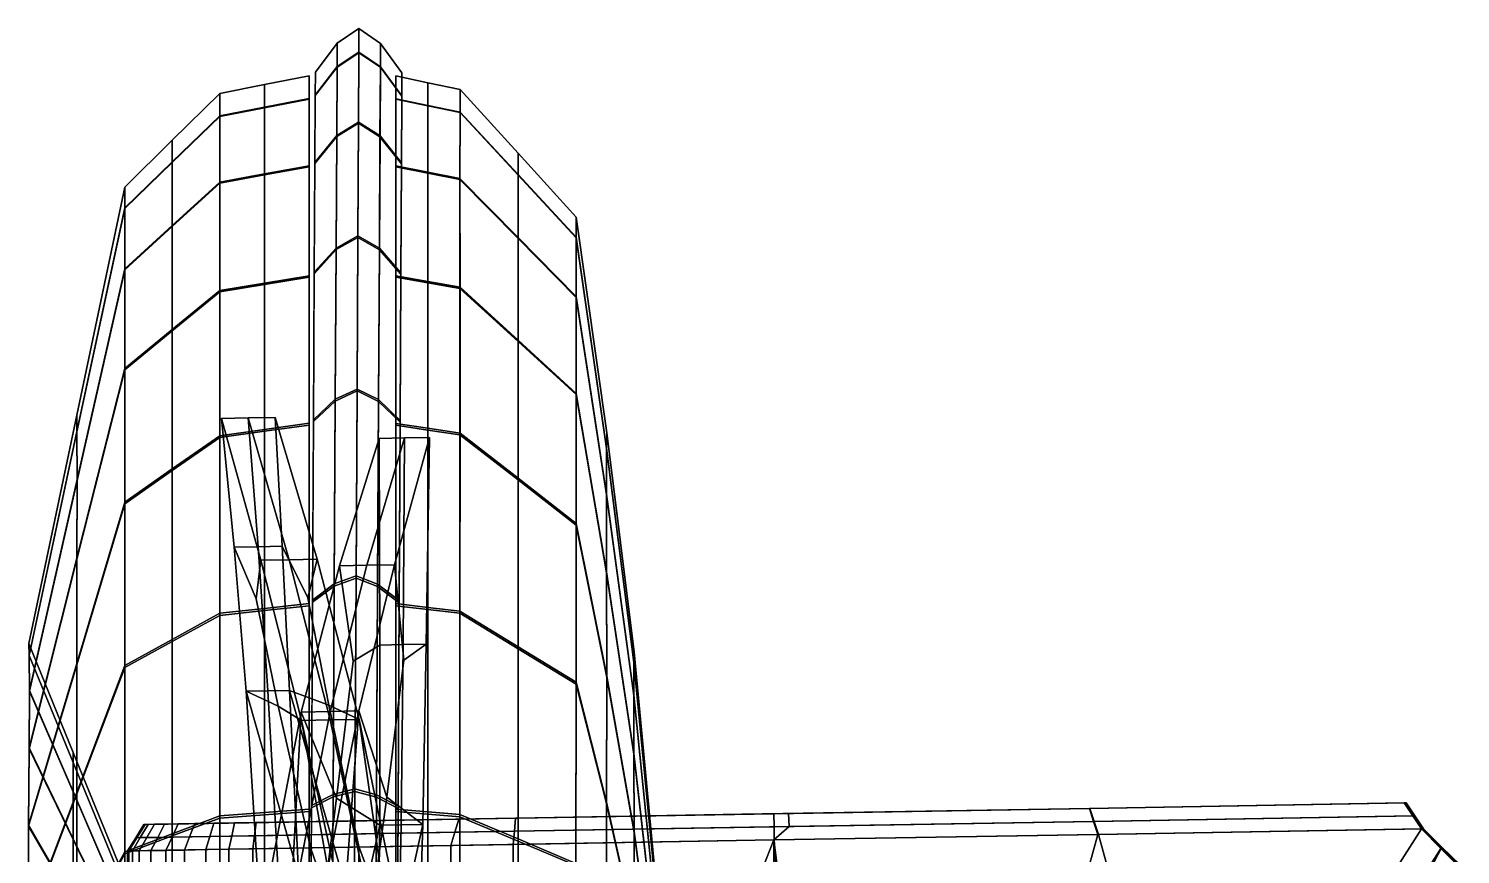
# Model space of a CAD drawing. Extents: x -0.302 to 0.255, y -0.468 to 0.472.
# Drawn here: x -0.29 to 0.255, y 0.157 to 0.472 of the extents above; entities that cross this region are included whole.
import ezdxf

# ---------------------------------------------------------------- set-up
doc = ezdxf.new("R2010")
doc.units = 0

msp = doc.modelspace()

# ---------------------------------------------------------------- linework, layer by layer
for points in [[(-0.173, 0.4577, 0.7939), (-0.16473, 0.46313, 0.79499), (-0.16468, 0.47215, 0.70328), (-0.17296, 0.46662, 0.70328)], [(-0.173, 0.45751, 0.61268), (-0.17296, 0.46662, 0.70328), (-0.16468, 0.47215, 0.70328), (-0.16473, 0.46293, 0.61159)], [(-0.15651, 0.45741, 0.61268), (-0.16473, 0.46293, 0.61159), (-0.16468, 0.47215, 0.70328), (-0.15646, 0.46652, 0.70328)], [(-0.15651, 0.4576, 0.7939), (-0.15646, 0.46652, 0.70328), (-0.16468, 0.47215, 0.70328), (-0.16473, 0.46313, 0.79499)], [(-0.173, 0.4577, 0.7939), (-0.17296, 0.46662, 0.70328), (-0.18126, 0.4555, 0.70329), (-0.18131, 0.4468, 0.79174)], [(-0.173, 0.45751, 0.61268), (-0.18131, 0.44661, 0.61487), (-0.18126, 0.4555, 0.70329), (-0.17296, 0.46662, 0.70328)], [(-0.15651, 0.45741, 0.61268), (-0.15646, 0.46652, 0.70328), (-0.14827, 0.45529, 0.70329), (-0.14832, 0.4464, 0.61487)], [(-0.15651, 0.4576, 0.7939), (-0.14831, 0.44659, 0.79173), (-0.14827, 0.45529, 0.70329), (-0.15646, 0.46652, 0.70328)], [(-0.173, 0.4577, 0.7939), (-0.17314, 0.43145, 0.88109), (-0.16487, 0.43656, 0.88323), (-0.16473, 0.46313, 0.79499)], [(-0.173, 0.45751, 0.61268), (-0.16473, 0.46293, 0.61159), (-0.16487, 0.43618, 0.5234), (-0.17314, 0.43107, 0.52555)], [(-0.15651, 0.4576, 0.7939), (-0.16473, 0.46313, 0.79499), (-0.16487, 0.43656, 0.88323), (-0.15664, 0.43135, 0.88109)], [(-0.15651, 0.45741, 0.61268), (-0.15665, 0.43097, 0.52555), (-0.16487, 0.43618, 0.5234), (-0.16473, 0.46293, 0.61159)], [(-0.20065, 0.44218, 0.79108), (-0.18365, 0.44547, 0.79174), (-0.18365, 0.45417, 0.70329), (-0.20065, 0.45082, 0.7033)], [(-0.20065, 0.44199, 0.61553), (-0.20065, 0.45082, 0.7033), (-0.18365, 0.45417, 0.70329), (-0.18365, 0.44528, 0.61487)], [(-0.173, 0.45751, 0.61268), (-0.17314, 0.43107, 0.52555), (-0.18145, 0.4208, 0.52983), (-0.18131, 0.44661, 0.61487)], [(-0.173, 0.4577, 0.7939), (-0.18131, 0.4468, 0.79174), (-0.18144, 0.42117, 0.87683), (-0.17314, 0.43145, 0.88109)], [(-0.15651, 0.45741, 0.61268), (-0.14832, 0.4464, 0.61487), (-0.14845, 0.4206, 0.52984), (-0.15665, 0.43097, 0.52555)], [(-0.15651, 0.4576, 0.7939), (-0.15664, 0.43135, 0.88109), (-0.14845, 0.42097, 0.87683), (-0.14831, 0.44659, 0.79173)], [(-0.13842, 0.44271, 0.61538), (-0.15065, 0.44525, 0.61487), (-0.15065, 0.45414, 0.70329), (-0.13842, 0.45155, 0.7033)], [(-0.13842, 0.4429, 0.79124), (-0.13842, 0.45155, 0.7033), (-0.15065, 0.45414, 0.70329), (-0.15065, 0.44544, 0.79173)], [(-0.23572, 0.42136, 0.78696), (-0.21764, 0.43889, 0.79043), (-0.21764, 0.44746, 0.7033), (-0.23573, 0.42959, 0.70332)], [(-0.23572, 0.42118, 0.6197), (-0.23573, 0.42959, 0.70332), (-0.21764, 0.44746, 0.7033), (-0.21764, 0.4387, 0.61619)], [(-0.20065, 0.44218, 0.79108), (-0.20065, 0.45082, 0.7033), (-0.21764, 0.44746, 0.7033), (-0.21764, 0.43889, 0.79043)], [(-0.20065, 0.44199, 0.61553), (-0.21764, 0.4387, 0.61619), (-0.21764, 0.44746, 0.7033), (-0.20065, 0.45082, 0.7033)], [(-0.13842, 0.44271, 0.61538), (-0.13842, 0.45155, 0.7033), (-0.12618, 0.44896, 0.7033), (-0.12618, 0.44018, 0.61588)], [(-0.13842, 0.4429, 0.79124), (-0.12618, 0.44036, 0.79074), (-0.12618, 0.44896, 0.7033), (-0.13842, 0.45155, 0.7033)], [(-0.1041, 0.41651, 0.78602), (-0.10409, 0.42464, 0.70333), (-0.12618, 0.44896, 0.7033), (-0.12618, 0.44036, 0.79074)], [(-0.1041, 0.41633, 0.62065), (-0.12618, 0.44018, 0.61588), (-0.12618, 0.44896, 0.7033), (-0.10409, 0.42464, 0.70333)], [(-0.20065, 0.44218, 0.79108), (-0.21764, 0.43889, 0.79043), (-0.21764, 0.41364, 0.87426), (-0.20065, 0.41675, 0.87554)], [(-0.20065, 0.44199, 0.61553), (-0.20065, 0.41638, 0.53113), (-0.21764, 0.41328, 0.53242), (-0.21764, 0.4387, 0.61619)], [(-0.20065, 0.44218, 0.79108), (-0.20065, 0.41675, 0.87554), (-0.18365, 0.41985, 0.87683), (-0.18365, 0.44547, 0.79174)], [(-0.20065, 0.44199, 0.61553), (-0.18365, 0.44528, 0.61487), (-0.18365, 0.41947, 0.52983), (-0.20065, 0.41638, 0.53113)], [(-0.13842, 0.4429, 0.79124), (-0.15065, 0.44544, 0.79173), (-0.15065, 0.41982, 0.87683), (-0.13842, 0.41743, 0.87584)], [(-0.13842, 0.44271, 0.61538), (-0.13842, 0.41706, 0.53082), (-0.15065, 0.41945, 0.52984), (-0.15065, 0.44525, 0.61487)], [(-0.13842, 0.4429, 0.79124), (-0.13842, 0.41743, 0.87584), (-0.12619, 0.41503, 0.87486), (-0.12618, 0.44036, 0.79074)], [(-0.13842, 0.44271, 0.61538), (-0.12618, 0.44018, 0.61588), (-0.12619, 0.41467, 0.53181), (-0.13842, 0.41706, 0.53082)], [(-0.23572, 0.42136, 0.78696), (-0.23572, 0.39712, 0.86743), (-0.21764, 0.41364, 0.87426), (-0.21764, 0.43889, 0.79043)], [(-0.23572, 0.42118, 0.6197), (-0.21764, 0.4387, 0.61619), (-0.21764, 0.41328, 0.53242), (-0.23572, 0.39677, 0.53928)], [(-0.17337, 0.38853, 0.9614), (-0.16509, 0.39313, 0.9645), (-0.16487, 0.43656, 0.88323), (-0.17314, 0.43145, 0.88109)], [(-0.17337, 0.38798, 0.44533), (-0.17314, 0.43107, 0.52555), (-0.16487, 0.43618, 0.5234), (-0.1651, 0.39257, 0.44222)], [(-0.15687, 0.38788, 0.44533), (-0.1651, 0.39257, 0.44222), (-0.16487, 0.43618, 0.5234), (-0.15665, 0.43097, 0.52555)], [(-0.15687, 0.38843, 0.9614), (-0.15664, 0.43135, 0.88109), (-0.16487, 0.43656, 0.88323), (-0.16509, 0.39313, 0.9645)], [(-0.1041, 0.41651, 0.78602), (-0.12618, 0.44036, 0.79074), (-0.12619, 0.41503, 0.87486), (-0.1041, 0.39255, 0.86559)], [(-0.1041, 0.41633, 0.62065), (-0.1041, 0.3922, 0.54114), (-0.12619, 0.41467, 0.53181), (-0.12618, 0.44018, 0.61588)], [(-0.17337, 0.38798, 0.44533), (-0.18167, 0.37875, 0.45155), (-0.18145, 0.4208, 0.52983), (-0.17314, 0.43107, 0.52555)], [(-0.17337, 0.38853, 0.9614), (-0.17314, 0.43145, 0.88109), (-0.18144, 0.42117, 0.87683), (-0.18166, 0.37929, 0.95521)], [(-0.15687, 0.38843, 0.9614), (-0.14867, 0.37909, 0.95521), (-0.14845, 0.42097, 0.87683), (-0.15664, 0.43135, 0.88109)], [(-0.15687, 0.38788, 0.44533), (-0.15665, 0.43097, 0.52555), (-0.14845, 0.4206, 0.52984), (-0.14867, 0.37855, 0.45154)], [(-0.23572, 0.42136, 0.78696), (-0.23573, 0.42959, 0.70332), (-0.25382, 0.41172, 0.70334), (-0.2538, 0.40383, 0.78349)], [(-0.23572, 0.42118, 0.6197), (-0.2538, 0.40366, 0.62321), (-0.25382, 0.41172, 0.70334), (-0.23573, 0.42959, 0.70332)], [(-0.23572, 0.42136, 0.78696), (-0.2538, 0.40383, 0.78349), (-0.25379, 0.3806, 0.8606), (-0.23572, 0.39712, 0.86743)], [(-0.23572, 0.42118, 0.6197), (-0.23572, 0.39677, 0.53928), (-0.25379, 0.38027, 0.54615), (-0.2538, 0.40366, 0.62321)], [(-0.20065, 0.37518, 0.95334), (-0.18365, 0.37797, 0.95521), (-0.18365, 0.41985, 0.87683), (-0.20065, 0.41675, 0.87554)], [(-0.13842, 0.37578, 0.95378), (-0.13842, 0.41743, 0.87584), (-0.15065, 0.41982, 0.87683), (-0.15065, 0.37793, 0.95521)], [(-0.1041, 0.41651, 0.78602), (-0.08201, 0.39265, 0.78131), (-0.082, 0.40031, 0.70335), (-0.10409, 0.42464, 0.70333)], [(-0.1041, 0.41633, 0.62065), (-0.10409, 0.42464, 0.70333), (-0.082, 0.40031, 0.70335), (-0.08201, 0.39248, 0.62541)], [(-0.20065, 0.37518, 0.95334), (-0.20065, 0.41675, 0.87554), (-0.21764, 0.41364, 0.87426), (-0.21765, 0.37239, 0.95147)], [(-0.20065, 0.37464, 0.45342), (-0.21764, 0.37186, 0.4553), (-0.21764, 0.41328, 0.53242), (-0.20065, 0.41638, 0.53113)], [(-0.20065, 0.37464, 0.45342), (-0.20065, 0.41638, 0.53113), (-0.18365, 0.41947, 0.52983), (-0.18365, 0.37743, 0.45155)], [(-0.13842, 0.37524, 0.45298), (-0.15065, 0.37739, 0.45154), (-0.15065, 0.41945, 0.52984), (-0.13842, 0.41706, 0.53082)], [(-0.13842, 0.37578, 0.95378), (-0.12618, 0.37362, 0.95235), (-0.12619, 0.41503, 0.87486), (-0.13842, 0.41743, 0.87584)], [(-0.13842, 0.37524, 0.45298), (-0.13842, 0.41706, 0.53082), (-0.12619, 0.41467, 0.53181), (-0.12619, 0.37309, 0.45441)], [(-0.1041, 0.35339, 0.93887), (-0.1041, 0.39255, 0.86559), (-0.12619, 0.41503, 0.87486), (-0.12618, 0.37362, 0.95235)], [(-0.1041, 0.35288, 0.46793), (-0.12619, 0.37309, 0.45441), (-0.12619, 0.41467, 0.53181), (-0.1041, 0.3922, 0.54114)], [(-0.1041, 0.41651, 0.78602), (-0.1041, 0.39255, 0.86559), (-0.08201, 0.37007, 0.85631), (-0.08201, 0.39265, 0.78131)], [(-0.1041, 0.41633, 0.62065), (-0.08201, 0.39248, 0.62541), (-0.08201, 0.36974, 0.55046), (-0.1041, 0.3922, 0.54114)], [(-0.27203, 0.31857, 0.76662), (-0.2538, 0.40383, 0.78349), (-0.25382, 0.41172, 0.70334), (-0.27209, 0.32479, 0.70343)], [(-0.27203, 0.31843, 0.64026), (-0.27209, 0.32479, 0.70343), (-0.25382, 0.41172, 0.70334), (-0.2538, 0.40366, 0.62321)], [(-0.23573, 0.35752, 0.94155), (-0.21765, 0.37239, 0.95147), (-0.21764, 0.41364, 0.87426), (-0.23572, 0.39712, 0.86743)], [(-0.23573, 0.35701, 0.46525), (-0.23572, 0.39677, 0.53928), (-0.21764, 0.41328, 0.53242), (-0.21764, 0.37186, 0.4553)], [(-0.27203, 0.31857, 0.76662), (-0.27197, 0.30026, 0.82741), (-0.25379, 0.3806, 0.8606), (-0.2538, 0.40383, 0.78349)], [(-0.27203, 0.31843, 0.64026), (-0.2538, 0.40366, 0.62321), (-0.25379, 0.38027, 0.54615), (-0.27197, 0.29999, 0.57951)], [(-0.07038, 0.31219, 0.64133), (-0.08201, 0.39248, 0.62541), (-0.082, 0.40031, 0.70335), (-0.07033, 0.31807, 0.70344)], [(-0.07038, 0.31232, 0.76556), (-0.07033, 0.31807, 0.70344), (-0.082, 0.40031, 0.70335), (-0.08201, 0.39265, 0.78131)], [(-0.23573, 0.35752, 0.94155), (-0.23572, 0.39712, 0.86743), (-0.25379, 0.3806, 0.8606), (-0.25381, 0.34266, 0.93163)], [(-0.23573, 0.35701, 0.46525), (-0.25381, 0.34217, 0.4752), (-0.25379, 0.38027, 0.54615), (-0.23572, 0.39677, 0.53928)], [(-0.17337, 0.38853, 0.9614), (-0.17367, 0.33091, 1.03191), (-0.1654, 0.33481, 1.03586), (-0.16509, 0.39313, 0.9645)], [(-0.17337, 0.38798, 0.44533), (-0.1651, 0.39257, 0.44222), (-0.1654, 0.3341, 0.37099), (-0.17367, 0.33021, 0.37495)], [(-0.15687, 0.38843, 0.9614), (-0.16509, 0.39313, 0.9645), (-0.1654, 0.33481, 1.03586), (-0.15717, 0.33081, 1.03191)], [(-0.15687, 0.38788, 0.44533), (-0.15718, 0.3301, 0.37495), (-0.1654, 0.3341, 0.37099), (-0.1651, 0.39257, 0.44222)], [(-0.1041, 0.35339, 0.93887), (-0.08201, 0.33315, 0.92539), (-0.08201, 0.37007, 0.85631), (-0.1041, 0.39255, 0.86559)], [(-0.07038, 0.31232, 0.76556), (-0.08201, 0.39265, 0.78131), (-0.08201, 0.37007, 0.85631), (-0.07044, 0.29473, 0.8252)], [(-0.17337, 0.38853, 0.9614), (-0.18166, 0.37929, 0.95521), (-0.18196, 0.32306, 1.02402), (-0.17367, 0.33091, 1.03191)], [(-0.17337, 0.38798, 0.44533), (-0.17367, 0.33021, 0.37495), (-0.18196, 0.32237, 0.38286), (-0.18167, 0.37875, 0.45155)], [(-0.15687, 0.38788, 0.44533), (-0.14867, 0.37855, 0.45154), (-0.14897, 0.32216, 0.38285), (-0.15718, 0.3301, 0.37495)], [(-0.15687, 0.38843, 0.9614), (-0.15717, 0.33081, 1.03191), (-0.14896, 0.32285, 1.02402), (-0.14867, 0.37909, 0.95521)], [(-0.1041, 0.35288, 0.46793), (-0.1041, 0.3922, 0.54114), (-0.08201, 0.36974, 0.55046), (-0.08201, 0.33267, 0.48146)], [(-0.07038, 0.31219, 0.64133), (-0.07044, 0.29447, 0.58173), (-0.08201, 0.36974, 0.55046), (-0.08201, 0.39248, 0.62541)], [(-0.27204, 0.27034, 0.88341), (-0.25381, 0.34266, 0.93163), (-0.25379, 0.3806, 0.8606), (-0.27197, 0.30026, 0.82741)], [(-0.27204, 0.26995, 0.52358), (-0.27197, 0.29999, 0.57951), (-0.25379, 0.38027, 0.54615), (-0.25381, 0.34217, 0.4752)], [(-0.20065, 0.37518, 0.95334), (-0.20065, 0.31936, 1.02163), (-0.18365, 0.32173, 1.02402), (-0.18365, 0.37797, 0.95521)], [(-0.20065, 0.37464, 0.45342), (-0.18365, 0.37743, 0.45155), (-0.18365, 0.32104, 0.38286), (-0.20065, 0.31868, 0.38525)], [(-0.13842, 0.37578, 0.95378), (-0.15065, 0.37793, 0.95521), (-0.15065, 0.32169, 1.02402), (-0.13842, 0.31986, 1.0222)], [(-0.13842, 0.37524, 0.45298), (-0.13842, 0.31917, 0.38468), (-0.15065, 0.32101, 0.38285), (-0.15065, 0.37739, 0.45154)], [(-0.23573, 0.35752, 0.94155), (-0.23574, 0.30434, 1.00662), (-0.21765, 0.31699, 1.01925), (-0.21765, 0.37239, 0.95147)], [(-0.23573, 0.35701, 0.46525), (-0.21764, 0.37186, 0.4553), (-0.21764, 0.31631, 0.38763), (-0.23574, 0.30369, 0.40029)], [(-0.20065, 0.37518, 0.95334), (-0.21765, 0.37239, 0.95147), (-0.21765, 0.31699, 1.01925), (-0.20065, 0.31936, 1.02163)], [(-0.20065, 0.37464, 0.45342), (-0.20065, 0.31868, 0.38525), (-0.21764, 0.31631, 0.38763), (-0.21764, 0.37186, 0.4553)], [(-0.13842, 0.37578, 0.95378), (-0.13842, 0.31986, 1.0222), (-0.12618, 0.31802, 1.02038), (-0.12618, 0.37362, 0.95235)], [(-0.13842, 0.37524, 0.45298), (-0.12619, 0.37309, 0.45441), (-0.12619, 0.31734, 0.3865), (-0.13842, 0.31917, 0.38468)], [(-0.1041, 0.35288, 0.46793), (-0.1041, 0.30015, 0.40371), (-0.12619, 0.31734, 0.3865), (-0.12619, 0.37309, 0.45441)], [(-0.1041, 0.35339, 0.93887), (-0.12618, 0.37362, 0.95235), (-0.12618, 0.31802, 1.02038), (-0.10409, 0.3008, 1.00321)], [(-0.07039, 0.26511, 0.87988), (-0.07044, 0.29473, 0.8252), (-0.08201, 0.37007, 0.85631), (-0.08201, 0.33315, 0.92539)], [(-0.07039, 0.26473, 0.52712), (-0.08201, 0.33267, 0.48146), (-0.08201, 0.36974, 0.55046), (-0.07044, 0.29447, 0.58173)], [(-0.23573, 0.35752, 0.94155), (-0.25381, 0.34266, 0.93163), (-0.25383, 0.2917, 0.99399), (-0.23574, 0.30434, 1.00662)], [(-0.23573, 0.35701, 0.46525), (-0.23574, 0.30369, 0.40029), (-0.25383, 0.29108, 0.41295), (-0.25381, 0.34217, 0.4752)], [(-0.1041, 0.35339, 0.93887), (-0.10409, 0.3008, 1.00321), (-0.082, 0.28357, 0.98604), (-0.08201, 0.33315, 0.92539)], [(-0.1041, 0.35288, 0.46793), (-0.08201, 0.33267, 0.48146), (-0.082, 0.28297, 0.42091), (-0.1041, 0.30015, 0.40371)], [(-0.27204, 0.27034, 0.88341), (-0.27213, 0.23017, 0.93257), (-0.25383, 0.2917, 0.99399), (-0.25381, 0.34266, 0.93163)], [(-0.27204, 0.26995, 0.52358), (-0.25381, 0.34217, 0.4752), (-0.25383, 0.29108, 0.41295), (-0.27213, 0.22967, 0.4745)], [(-0.17404, 0.26053, 1.08968), (-0.16577, 0.26359, 1.09433), (-0.1654, 0.33481, 1.03586), (-0.17367, 0.33091, 1.03191)], [(-0.17404, 0.2597, 0.31732), (-0.17367, 0.33021, 0.37495), (-0.1654, 0.3341, 0.37099), (-0.16578, 0.26275, 0.31268)], [(-0.15755, 0.2596, 0.31732), (-0.16578, 0.26275, 0.31268), (-0.1654, 0.3341, 0.37099), (-0.15718, 0.3301, 0.37495)], [(-0.15754, 0.26043, 1.08969), (-0.15717, 0.33081, 1.03191), (-0.1654, 0.33481, 1.03586), (-0.16577, 0.26359, 1.09433)], [(-0.07039, 0.26511, 0.87988), (-0.08201, 0.33315, 0.92539), (-0.082, 0.28357, 0.98604), (-0.07033, 0.22535, 0.92796)], [(-0.07039, 0.26473, 0.52712), (-0.07033, 0.22487, 0.47912), (-0.082, 0.28297, 0.42091), (-0.08201, 0.33267, 0.48146)], [(-0.17404, 0.2597, 0.31732), (-0.18233, 0.25355, 0.32662), (-0.18196, 0.32237, 0.38286), (-0.17367, 0.33021, 0.37495)], [(-0.17404, 0.26053, 1.08968), (-0.17367, 0.33091, 1.03191), (-0.18196, 0.32306, 1.02402), (-0.18232, 0.25436, 1.0804)], [(-0.15755, 0.2596, 0.31732), (-0.15718, 0.3301, 0.37495), (-0.14897, 0.32216, 0.38285), (-0.14933, 0.25335, 0.32662)], [(-0.15754, 0.26043, 1.08969), (-0.14933, 0.25416, 1.0804), (-0.14896, 0.32285, 1.02402), (-0.15717, 0.33081, 1.03191)], [(-0.27203, 0.31857, 0.76662), (-0.27209, 0.32479, 0.70343), (-0.29036, 0.23786, 0.70353), (-0.29025, 0.23331, 0.74975)], [(-0.27203, 0.31843, 0.64026), (-0.29025, 0.23321, 0.65731), (-0.29036, 0.23786, 0.70353), (-0.27209, 0.32479, 0.70343)], [(-0.19129, 0.26977, 1.02553), (-0.20679, 0.3238, 0.96793), (-0.21699, 0.32361, 0.96787), (-0.20207, 0.26957, 1.02547)], [(-0.20306, 0.27468, 0.86995), (-0.2122, 0.27451, 0.8699), (-0.21699, 0.32361, 0.96787), (-0.20679, 0.3238, 0.96793)], [(-0.20385, 0.25485, 0.94096), (-0.20207, 0.26957, 1.02547), (-0.21699, 0.32361, 0.96787), (-0.2122, 0.27451, 0.8699)], [(-0.19129, 0.26977, 1.02553), (-0.18051, 0.26998, 1.02559), (-0.1966, 0.32399, 0.96798), (-0.20679, 0.3238, 0.96793)], [(-0.20306, 0.27468, 0.86995), (-0.20679, 0.3238, 0.96793), (-0.1966, 0.32399, 0.96798), (-0.19392, 0.27486, 0.87)], [(-0.20065, 0.25118, 1.0776), (-0.18365, 0.25304, 1.0804), (-0.18365, 0.32173, 1.02402), (-0.20065, 0.31936, 1.02163)], [(-0.18409, 0.25522, 0.94106), (-0.19392, 0.27486, 0.87), (-0.1966, 0.32399, 0.96798), (-0.18051, 0.26998, 1.02559)], [(-0.13842, 0.25156, 1.07827), (-0.13842, 0.31986, 1.0222), (-0.15065, 0.32169, 1.02402), (-0.15065, 0.25301, 1.0804)], [(-0.27203, 0.31857, 0.76662), (-0.29025, 0.23331, 0.74975), (-0.29014, 0.21992, 0.79422), (-0.27197, 0.30026, 0.82741)], [(-0.27203, 0.31843, 0.64026), (-0.27197, 0.29999, 0.57951), (-0.29015, 0.21972, 0.61287), (-0.29025, 0.23321, 0.65731)], [(-0.23573, 0.23938, 1.05994), (-0.21765, 0.24932, 1.0748), (-0.21765, 0.31699, 1.01925), (-0.23574, 0.30434, 1.00662)], [(-0.23573, 0.23862, 0.34711), (-0.23574, 0.30369, 0.40029), (-0.21764, 0.31631, 0.38763), (-0.21765, 0.24852, 0.33223)], [(-0.20065, 0.25118, 1.0776), (-0.20065, 0.31936, 1.02163), (-0.21765, 0.31699, 1.01925), (-0.21765, 0.24932, 1.0748)], [(-0.20065, 0.25037, 0.32942), (-0.21765, 0.24852, 0.33223), (-0.21764, 0.31631, 0.38763), (-0.20065, 0.31868, 0.38525)], [(-0.20065, 0.25037, 0.32942), (-0.20065, 0.31868, 0.38525), (-0.18365, 0.32104, 0.38286), (-0.18365, 0.25223, 0.32662)], [(-0.1616, 0.26762, 0.39376), (-0.14736, 0.31617, 0.46117), (-0.1378, 0.31635, 0.46112), (-0.15114, 0.26782, 0.3937)], [(-0.14753, 0.23148, 0.45098), (-0.15114, 0.26782, 0.3937), (-0.1378, 0.31635, 0.46112), (-0.13905, 0.23757, 0.51333)], [(-0.13842, 0.25076, 0.32876), (-0.15065, 0.2522, 0.32662), (-0.15065, 0.32101, 0.38285), (-0.13842, 0.31917, 0.38468)], [(-0.14787, 0.2374, 0.51337), (-0.13905, 0.23757, 0.51333), (-0.1378, 0.31635, 0.46112), (-0.14736, 0.31617, 0.46117)], [(-0.13842, 0.25156, 1.07827), (-0.12619, 0.25012, 1.07613), (-0.12618, 0.31802, 1.02038), (-0.13842, 0.31986, 1.0222)], [(-0.13842, 0.25076, 0.32876), (-0.13842, 0.31917, 0.38468), (-0.12619, 0.31734, 0.3865), (-0.12619, 0.24932, 0.3309)], [(-0.1041, 0.23658, 1.05594), (-0.10409, 0.3008, 1.00321), (-0.12618, 0.31802, 1.02038), (-0.12619, 0.25012, 1.07613)], [(-0.1041, 0.23582, 0.35112), (-0.12619, 0.24932, 0.3309), (-0.12619, 0.31734, 0.3865), (-0.1041, 0.30015, 0.40371)], [(-0.07038, 0.31219, 0.64133), (-0.07033, 0.31807, 0.70344), (-0.05985, 0.23452, 0.70353), (-0.05995, 0.23059, 0.65752)], [(-0.07038, 0.31232, 0.76556), (-0.05995, 0.23069, 0.74955), (-0.05985, 0.23452, 0.70353), (-0.07033, 0.31807, 0.70344)], [(-0.1616, 0.26762, 0.39376), (-0.17205, 0.26743, 0.39382), (-0.15691, 0.31599, 0.46122), (-0.14736, 0.31617, 0.46117)], [(-0.16686, 0.23111, 0.45109), (-0.15669, 0.23724, 0.51342), (-0.15691, 0.31599, 0.46122), (-0.17205, 0.26743, 0.39382)], [(-0.14787, 0.2374, 0.51337), (-0.14736, 0.31617, 0.46117), (-0.15691, 0.31599, 0.46122), (-0.15669, 0.23724, 0.51342)], [(-0.07038, 0.31232, 0.76556), (-0.07044, 0.29473, 0.8252), (-0.06006, 0.21815, 0.79358), (-0.05995, 0.23069, 0.74955)], [(-0.07038, 0.31219, 0.64133), (-0.05995, 0.23059, 0.65752), (-0.06006, 0.21795, 0.61352), (-0.07044, 0.29447, 0.58173)], [(-0.27204, 0.27034, 0.88341), (-0.27197, 0.30026, 0.82741), (-0.29014, 0.21992, 0.79422), (-0.29028, 0.19803, 0.83519)], [(-0.27204, 0.26995, 0.52358), (-0.29028, 0.19774, 0.57195), (-0.29015, 0.21972, 0.61287), (-0.27197, 0.29999, 0.57951)], [(-0.23573, 0.23938, 1.05994), (-0.23574, 0.30434, 1.00662), (-0.25383, 0.2917, 0.99399), (-0.25382, 0.22945, 1.04509)], [(-0.23573, 0.23862, 0.34711), (-0.25382, 0.22871, 0.36199), (-0.25383, 0.29108, 0.41295), (-0.23574, 0.30369, 0.40029)], [(-0.1041, 0.23658, 1.05594), (-0.08201, 0.22303, 1.03574), (-0.082, 0.28357, 0.98604), (-0.10409, 0.3008, 1.00321)], [(-0.1041, 0.23582, 0.35112), (-0.1041, 0.30015, 0.40371), (-0.082, 0.28297, 0.42091), (-0.08201, 0.22232, 0.37134)], [(-0.07039, 0.26511, 0.87988), (-0.05996, 0.19596, 0.83363), (-0.06006, 0.21815, 0.79358), (-0.07044, 0.29473, 0.8252)], [(-0.07039, 0.26473, 0.52712), (-0.07044, 0.29447, 0.58173), (-0.06006, 0.21795, 0.61352), (-0.05996, 0.19568, 0.57351)], [(-0.27208, 0.18109, 0.97285), (-0.25382, 0.22945, 1.04509), (-0.25383, 0.2917, 0.99399), (-0.27213, 0.23017, 0.93257)], [(-0.27208, 0.18051, 0.43432), (-0.27213, 0.22967, 0.4745), (-0.25383, 0.29108, 0.41295), (-0.25382, 0.22871, 0.36199)], [(-0.07039, 0.17736, 0.96782), (-0.07033, 0.22535, 0.92796), (-0.082, 0.28357, 0.98604), (-0.08201, 0.22303, 1.03574)], [(-0.07039, 0.1768, 0.43937), (-0.08201, 0.22232, 0.37134), (-0.082, 0.28297, 0.42091), (-0.07033, 0.22487, 0.47912)], [(-0.20306, 0.27468, 0.86995), (-0.19933, 0.21977, 0.79168), (-0.20762, 0.21961, 0.79164), (-0.2122, 0.27451, 0.8699)], [(-0.20385, 0.25485, 0.94096), (-0.2122, 0.27451, 0.8699), (-0.20762, 0.21961, 0.79164), (-0.19536, 0.21397, 0.92947)], [(-0.20306, 0.27468, 0.86995), (-0.19392, 0.27486, 0.87), (-0.19105, 0.21992, 0.79173), (-0.19933, 0.21977, 0.79168)], [(-0.18409, 0.25522, 0.94106), (-0.17612, 0.21433, 0.92957), (-0.19105, 0.21992, 0.79173), (-0.19392, 0.27486, 0.87)], [(-0.27204, 0.27034, 0.88341), (-0.29028, 0.19803, 0.83519), (-0.29042, 0.16863, 0.87115), (-0.27213, 0.23017, 0.93257)], [(-0.27204, 0.26995, 0.52358), (-0.27213, 0.22967, 0.4745), (-0.29042, 0.16827, 0.53605), (-0.29028, 0.19774, 0.57195)], [(-0.20385, 0.25485, 0.94096), (-0.19536, 0.21397, 0.92947), (-0.18657, 0.20847, 1.07071), (-0.20207, 0.26957, 1.02547)], [(-0.19129, 0.26977, 1.02553), (-0.20207, 0.26957, 1.02547), (-0.18657, 0.20847, 1.07071), (-0.17559, 0.20868, 1.07077)], [(-0.19129, 0.26977, 1.02553), (-0.17559, 0.20868, 1.07077), (-0.1646, 0.20889, 1.07083), (-0.18051, 0.26998, 1.02559)], [(-0.1616, 0.26762, 0.39376), (-0.17564, 0.21191, 0.33866), (-0.18662, 0.2117, 0.33872), (-0.17205, 0.26743, 0.39382)], [(-0.16686, 0.23111, 0.45109), (-0.17205, 0.26743, 0.39382), (-0.18662, 0.2117, 0.33872), (-0.17318, 0.1789, 0.44955)], [(-0.18409, 0.25522, 0.94106), (-0.18051, 0.26998, 1.02559), (-0.1646, 0.20889, 1.07083), (-0.17612, 0.21433, 0.92957)], [(-0.1616, 0.26762, 0.39376), (-0.15114, 0.26782, 0.3937), (-0.16465, 0.21211, 0.3386), (-0.17564, 0.21191, 0.33866)], [(-0.14753, 0.23148, 0.45098), (-0.15404, 0.17926, 0.44944), (-0.16465, 0.21211, 0.3386), (-0.15114, 0.26782, 0.3937)], [(-0.17404, 0.2597, 0.31732), (-0.16578, 0.26275, 0.31268), (-0.16621, 0.18147, 0.26924), (-0.17447, 0.17939, 0.27441)], [(-0.17404, 0.26053, 1.08968), (-0.17446, 0.18031, 1.13277), (-0.1662, 0.18241, 1.13793), (-0.16577, 0.26359, 1.09433)], [(-0.15755, 0.2596, 0.31732), (-0.15797, 0.17929, 0.27441), (-0.16621, 0.18147, 0.26924), (-0.16578, 0.26275, 0.31268)], [(-0.15754, 0.26043, 1.08969), (-0.16577, 0.26359, 1.09433), (-0.1662, 0.18241, 1.13793), (-0.15796, 0.18021, 1.13277)], [(-0.07039, 0.26511, 0.87988), (-0.07033, 0.22535, 0.92796), (-0.05986, 0.16621, 0.86895), (-0.05996, 0.19596, 0.83363)], [(-0.07039, 0.26473, 0.52712), (-0.05996, 0.19568, 0.57351), (-0.05986, 0.16586, 0.53826), (-0.07033, 0.22487, 0.47912)], [(-0.17404, 0.2597, 0.31732), (-0.17447, 0.17939, 0.27441), (-0.18274, 0.17517, 0.28473), (-0.18233, 0.25355, 0.32662)], [(-0.17404, 0.26053, 1.08968), (-0.18232, 0.25436, 1.0804), (-0.18273, 0.17607, 1.12246), (-0.17446, 0.18031, 1.13277)], [(-0.15755, 0.2596, 0.31732), (-0.14933, 0.25335, 0.32662), (-0.14974, 0.17498, 0.28474), (-0.15797, 0.17929, 0.27441)], [(-0.15754, 0.26043, 1.08969), (-0.15796, 0.18021, 1.13277), (-0.14974, 0.17588, 1.12245), (-0.14933, 0.25416, 1.0804)], [(-0.20065, 0.25118, 1.0776), (-0.21765, 0.24932, 1.0748), (-0.21765, 0.17219, 1.11623), (-0.20065, 0.17347, 1.11934)], [(-0.20065, 0.25118, 1.0776), (-0.20065, 0.17347, 1.11934), (-0.18365, 0.17474, 1.12246), (-0.18365, 0.25304, 1.0804)], [(-0.20065, 0.25037, 0.32942), (-0.18365, 0.25223, 0.32662), (-0.18365, 0.17385, 0.28473), (-0.20065, 0.17258, 0.28785)], [(-0.13842, 0.25156, 1.07827), (-0.15065, 0.25301, 1.0804), (-0.15065, 0.17472, 1.12245), (-0.13842, 0.17372, 1.12008)], [(-0.13842, 0.25076, 0.32876), (-0.13842, 0.17283, 0.28712), (-0.15065, 0.17382, 0.28474), (-0.15065, 0.2522, 0.32662)], [(-0.13842, 0.25156, 1.07827), (-0.13842, 0.17372, 1.12008), (-0.12619, 0.17272, 1.1177), (-0.12619, 0.25012, 1.07613)], [(-0.13842, 0.25076, 0.32876), (-0.12619, 0.24932, 0.3309), (-0.12619, 0.17183, 0.2895), (-0.13842, 0.17283, 0.28712)], [(-0.23573, 0.23938, 1.05994), (-0.23573, 0.16534, 1.09971), (-0.21765, 0.17219, 1.11623), (-0.21765, 0.24932, 1.0748)], [(-0.23573, 0.23862, 0.34711), (-0.21765, 0.24852, 0.33223), (-0.21765, 0.1713, 0.29097), (-0.23573, 0.16449, 0.3075)], [(-0.20065, 0.25037, 0.32942), (-0.20065, 0.17258, 0.28785), (-0.21765, 0.1713, 0.29097), (-0.21765, 0.24852, 0.33223)], [(-0.1041, 0.23658, 1.05594), (-0.12619, 0.25012, 1.07613), (-0.12619, 0.17272, 1.1177), (-0.1041, 0.16338, 1.09525)], [(-0.1041, 0.23582, 0.35112), (-0.1041, 0.16254, 0.31196), (-0.12619, 0.17183, 0.2895), (-0.12619, 0.24932, 0.3309)], [(-0.27347, 0.19251, 0.74168), (-0.29025, 0.23331, 0.74975), (-0.29036, 0.23786, 0.70353), (-0.27341, 0.19626, 0.70357)], [(-0.27347, 0.19243, 0.66547), (-0.27341, 0.19626, 0.70357), (-0.29036, 0.23786, 0.70353), (-0.29025, 0.23321, 0.65731)], [(-0.23573, 0.23938, 1.05994), (-0.25382, 0.22945, 1.04509), (-0.25381, 0.15849, 1.08319), (-0.23573, 0.16534, 1.09971)], [(-0.23573, 0.23862, 0.34711), (-0.23573, 0.16449, 0.3075), (-0.25381, 0.15768, 0.32403), (-0.25382, 0.22871, 0.36199)], [(-0.16686, 0.23111, 0.45109), (-0.17318, 0.1789, 0.44955), (-0.15677, 0.16856, 0.56608), (-0.15669, 0.23724, 0.51342)], [(-0.14787, 0.2374, 0.51337), (-0.15669, 0.23724, 0.51342), (-0.15677, 0.16856, 0.56608), (-0.14856, 0.16871, 0.56604)], [(-0.14753, 0.23148, 0.45098), (-0.13905, 0.23757, 0.51333), (-0.14036, 0.16887, 0.56599), (-0.15404, 0.17926, 0.44944)], [(-0.14787, 0.2374, 0.51337), (-0.14856, 0.16871, 0.56604), (-0.14036, 0.16887, 0.56599), (-0.13905, 0.23757, 0.51333)], [(-0.1041, 0.23658, 1.05594), (-0.1041, 0.16338, 1.09525), (-0.08202, 0.15403, 1.07281), (-0.08201, 0.22303, 1.03574)], [(-0.1041, 0.23582, 0.35112), (-0.08201, 0.22232, 0.37134), (-0.08202, 0.15324, 0.33442), (-0.1041, 0.16254, 0.31196)], [(-0.05191, 0.14639, 0.67425), (-0.05995, 0.23059, 0.65752), (-0.05985, 0.23452, 0.70353), (-0.05177, 0.14838, 0.70362)], [(-0.05191, 0.14646, 0.733), (-0.05177, 0.14838, 0.70362), (-0.05985, 0.23452, 0.70353), (-0.05995, 0.23069, 0.74955)], [(-0.27208, 0.18109, 0.97285), (-0.27213, 0.23017, 0.93257), (-0.29042, 0.16863, 0.87115), (-0.29034, 0.13273, 0.90062)], [(-0.27208, 0.18051, 0.43432), (-0.29034, 0.13231, 0.50666), (-0.29042, 0.16827, 0.53605), (-0.27213, 0.22967, 0.4745)], [(-0.27347, 0.19251, 0.74168), (-0.27353, 0.18147, 0.77835), (-0.29014, 0.21992, 0.79422), (-0.29025, 0.23331, 0.74975)], [(-0.27347, 0.19243, 0.66547), (-0.29025, 0.23321, 0.65731), (-0.29015, 0.21972, 0.61287), (-0.27353, 0.18131, 0.62882)], [(-0.27208, 0.18109, 0.97285), (-0.27204, 0.12516, 1.00289), (-0.25381, 0.15849, 1.08319), (-0.25382, 0.22945, 1.04509)], [(-0.05191, 0.14646, 0.733), (-0.05995, 0.23069, 0.74955), (-0.06006, 0.21815, 0.79358), (-0.05206, 0.13905, 0.76092)], [(-0.05191, 0.14639, 0.67425), (-0.05206, 0.13893, 0.64634), (-0.06006, 0.21795, 0.61352), (-0.05995, 0.23059, 0.65752)], [(-0.27208, 0.18051, 0.43432), (-0.25382, 0.22871, 0.36199), (-0.25381, 0.15768, 0.32403), (-0.27204, 0.12451, 0.4044)], [(-0.07039, 0.17736, 0.96782), (-0.05997, 0.13096, 0.89878), (-0.05986, 0.16621, 0.86895), (-0.07033, 0.22535, 0.92796)], [(-0.07039, 0.1768, 0.43937), (-0.07033, 0.22487, 0.47912), (-0.05986, 0.16586, 0.53826), (-0.05997, 0.13054, 0.50851)], [(-0.2735, 0.16342, 0.81213), (-0.29028, 0.19803, 0.83519), (-0.29014, 0.21992, 0.79422), (-0.27353, 0.18147, 0.77835)], [(-0.2735, 0.16318, 0.59509), (-0.27353, 0.18131, 0.62882), (-0.29015, 0.21972, 0.61287), (-0.29028, 0.19774, 0.57195)], [(-0.19559, 0.15325, 0.75283), (-0.20342, 0.15311, 0.75279), (-0.20762, 0.21961, 0.79164), (-0.19933, 0.21977, 0.79168)], [(-0.18305, 0.16008, 0.92192), (-0.19536, 0.21397, 0.92947), (-0.20762, 0.21961, 0.79164), (-0.18116, 0.1268, 0.85156)], [(-0.17958, 0.0824, 0.80162), (-0.18116, 0.1268, 0.85156), (-0.20762, 0.21961, 0.79164), (-0.20342, 0.15311, 0.75279)], [(-0.19559, 0.15325, 0.75283), (-0.19933, 0.21977, 0.79168), (-0.19105, 0.21992, 0.79173), (-0.18777, 0.1534, 0.75287)], [(-0.1647, 0.16042, 0.92202), (-0.16457, 0.12711, 0.85165), (-0.19105, 0.21992, 0.79173), (-0.17612, 0.21433, 0.92957)], [(-0.16393, 0.08269, 0.80171), (-0.18777, 0.1534, 0.75287), (-0.19105, 0.21992, 0.79173), (-0.16457, 0.12711, 0.85165)], [(-0.07039, 0.17736, 0.96782), (-0.08201, 0.22303, 1.03574), (-0.08202, 0.15403, 1.07281), (-0.07046, 0.12276, 0.99755)], [(-0.07039, 0.1768, 0.43937), (-0.07046, 0.12212, 0.40975), (-0.08202, 0.15324, 0.33442), (-0.08201, 0.22232, 0.37134)], [(-0.05192, 0.1246, 0.78593), (-0.05206, 0.13905, 0.76092), (-0.06006, 0.21815, 0.79358), (-0.05996, 0.19596, 0.83363)], [(-0.18305, 0.16008, 0.92192), (-0.1724, 0.12921, 0.9867), (-0.18657, 0.20847, 1.07071), (-0.19536, 0.21397, 0.92947)], [(-0.1647, 0.16042, 0.92202), (-0.17612, 0.21433, 0.92957), (-0.1646, 0.20889, 1.07083), (-0.15326, 0.12957, 0.98681)], [(-0.05192, 0.12442, 0.62136), (-0.05996, 0.19568, 0.57351), (-0.06006, 0.21795, 0.61352), (-0.05206, 0.13893, 0.64634)], [(-0.20103, 0.07577, 0.3632), (-0.19335, 0.08644, 0.40446), (-0.18662, 0.2117, 0.33872), (-0.20005, 0.14164, 0.30822)], [(-0.18927, 0.14184, 0.30816), (-0.20005, 0.14164, 0.30822), (-0.18662, 0.2117, 0.33872), (-0.17564, 0.21191, 0.33866)], [(-0.18221, 0.10712, 0.45506), (-0.17318, 0.1789, 0.44955), (-0.18662, 0.2117, 0.33872), (-0.19335, 0.08644, 0.40446)], [(-0.18927, 0.14184, 0.30816), (-0.17564, 0.21191, 0.33866), (-0.16465, 0.21211, 0.3386), (-0.1785, 0.14204, 0.3081)], [(-0.15948, 0.13346, 1.09127), (-0.17559, 0.20868, 1.07077), (-0.18657, 0.20847, 1.07071), (-0.16994, 0.13326, 1.09121)], [(-0.16482, 0.10194, 1.03106), (-0.16994, 0.13326, 1.09121), (-0.18657, 0.20847, 1.07071), (-0.1724, 0.12921, 0.9867)], [(-0.18127, 0.07614, 0.36309), (-0.1785, 0.14204, 0.3081), (-0.16465, 0.21211, 0.3386), (-0.17411, 0.08681, 0.40435)], [(-0.15948, 0.13346, 1.09127), (-0.14903, 0.13366, 1.09133), (-0.1646, 0.20889, 1.07083), (-0.17559, 0.20868, 1.07077)], [(-0.16386, 0.10747, 0.45497), (-0.17411, 0.08681, 0.40435), (-0.16465, 0.21211, 0.3386), (-0.15404, 0.17926, 0.44944)], [(-0.14549, 0.1023, 1.03117), (-0.15326, 0.12957, 0.98681), (-0.1646, 0.20889, 1.07083), (-0.14903, 0.13366, 1.09133)], [(-0.2735, 0.16342, 0.81213), (-0.27346, 0.13918, 0.84178), (-0.29042, 0.16863, 0.87115), (-0.29028, 0.19803, 0.83519)], [(-0.2735, 0.16318, 0.59509), (-0.29028, 0.19774, 0.57195), (-0.29042, 0.16827, 0.53605), (-0.27346, 0.13889, 0.56549)], [(-0.27347, 0.19251, 0.74168), (-0.27341, 0.19626, 0.70357), (-0.25646, 0.15466, 0.70362), (-0.25669, 0.15171, 0.73362)], [(-0.27347, 0.19243, 0.66547), (-0.25669, 0.15164, 0.67362), (-0.25646, 0.15466, 0.70362), (-0.27341, 0.19626, 0.70357)], [(-0.27347, 0.19251, 0.74168), (-0.25669, 0.15171, 0.73362), (-0.25692, 0.14302, 0.76248), (-0.27353, 0.18147, 0.77835)], [(-0.27347, 0.19243, 0.66547), (-0.27353, 0.18131, 0.62882), (-0.25692, 0.14289, 0.64478), (-0.25669, 0.15164, 0.67362)], [(-0.05192, 0.1246, 0.78593), (-0.05996, 0.19596, 0.83363), (-0.05986, 0.16621, 0.86895), (-0.05178, 0.10523, 0.80811)], [(-0.05192, 0.12442, 0.62136), (-0.05178, 0.10501, 0.59923), (-0.05986, 0.16586, 0.53826), (-0.05996, 0.19568, 0.57351)], [(-0.27208, 0.18109, 0.97285), (-0.29034, 0.13273, 0.90062), (-0.29027, 0.09182, 0.9226), (-0.27204, 0.12516, 1.00289)], [(-0.27208, 0.18051, 0.43432), (-0.27204, 0.12451, 0.4044), (-0.29027, 0.09135, 0.48477), (-0.29034, 0.13231, 0.50666)], [(-0.2735, 0.16342, 0.81213), (-0.27353, 0.18147, 0.77835), (-0.25692, 0.14302, 0.76248), (-0.25671, 0.12881, 0.78907)], [(-0.2735, 0.16318, 0.59509), (-0.25671, 0.12862, 0.61822), (-0.25692, 0.14289, 0.64478), (-0.27353, 0.18131, 0.62882)], [(-0.17492, 0.09318, 1.15922), (-0.17446, 0.18031, 1.13277), (-0.18273, 0.17607, 1.12246), (-0.18318, 0.09104, 1.14826)], [(-0.17492, 0.09318, 1.15922), (-0.16666, 0.09423, 1.16469), (-0.1662, 0.18241, 1.13793), (-0.17446, 0.18031, 1.13277)], [(-0.17492, 0.0922, 0.24815), (-0.17447, 0.17939, 0.27441), (-0.16621, 0.18147, 0.26924), (-0.16667, 0.09324, 0.24267)], [(-0.15843, 0.0921, 0.24815), (-0.16667, 0.09324, 0.24267), (-0.16621, 0.18147, 0.26924), (-0.15797, 0.17929, 0.27441)], [(-0.15842, 0.09308, 1.15921), (-0.15796, 0.18021, 1.13277), (-0.1662, 0.18241, 1.13793), (-0.16666, 0.09423, 1.16469)], [(-0.15842, 0.09308, 1.15921), (-0.15018, 0.09084, 1.14826), (-0.14974, 0.17588, 1.12245), (-0.15796, 0.18021, 1.13277)], [(-0.20065, 0.08907, 1.14496), (-0.18365, 0.08971, 1.14826), (-0.18365, 0.17474, 1.12246), (-0.20065, 0.17347, 1.11934)], [(-0.17492, 0.0922, 0.24815), (-0.18318, 0.09009, 0.25911), (-0.18274, 0.17517, 0.28473), (-0.17447, 0.17939, 0.27441)], [(-0.18221, 0.10712, 0.45506), (-0.18015, 0.06287, 0.51909), (-0.15677, 0.16856, 0.56608), (-0.17318, 0.1789, 0.44955)], [(-0.16386, 0.10747, 0.45497), (-0.15404, 0.17926, 0.44944), (-0.14036, 0.16887, 0.56599), (-0.16356, 0.06318, 0.519)], [(-0.15843, 0.0921, 0.24815), (-0.15797, 0.17929, 0.27441), (-0.14974, 0.17498, 0.28474), (-0.15019, 0.08988, 0.25911)], [(-0.13842, 0.08916, 1.14574), (-0.13842, 0.17372, 1.12008), (-0.15065, 0.17472, 1.12245), (-0.15065, 0.08968, 1.14826)], [(-0.07039, 0.17736, 0.96782), (-0.07046, 0.12276, 0.99755), (-0.06008, 0.09096, 0.92104), (-0.05997, 0.13096, 0.89878)], [(-0.07039, 0.1768, 0.43937), (-0.05997, 0.13054, 0.50851), (-0.06008, 0.09049, 0.48633), (-0.07046, 0.12212, 0.40975)], [(0.11354, 0.17499, 0.07533), (0.11359, 0.17499, 0.02869), (-0.00669, 0.17294, 0.02869), (-0.0189, 0.17273, 0.07328)], [(0.11354, 0.17499, 0.07533), (-0.0189, 0.17273, 0.07328), (-0.00107, 0.17304, 0.11829), (0.1135, 0.17499, 0.12197)], [(0.11528, 0.17003, 0.02549), (-0.0066, 0.16795, 0.02549), (-0.00669, 0.17294, 0.02869), (0.11359, 0.17499, 0.02869)], [(0.11505, 0.17002, 0.12517), (0.1135, 0.17499, 0.12197), (-0.00107, 0.17304, 0.11829), (-0.00086, 0.16804, 0.12148)], [(0.11354, 0.17499, 0.07533), (0.1135, 0.17499, 0.12197), (0.23336, 0.17704, 0.12197), (0.23369, 0.17704, 0.07533)], [(0.11505, 0.17002, 0.12517), (0.23662, 0.1721, 0.12517), (0.23336, 0.17704, 0.12197), (0.1135, 0.17499, 0.12197)], [(0.11354, 0.17499, 0.07533), (0.23369, 0.17704, 0.07533), (0.23402, 0.17705, 0.02869), (0.11359, 0.17499, 0.02869)], [(0.11528, 0.17003, 0.02549), (0.11359, 0.17499, 0.02869), (0.23402, 0.17705, 0.02869), (0.23732, 0.17211, 0.02549)], [(0.23697, 0.1721, 0.07533), (0.23369, 0.17704, 0.07533), (0.23336, 0.17704, 0.12197), (0.23662, 0.1721, 0.12517)], [(0.23697, 0.1721, 0.07533), (0.23732, 0.17211, 0.02549), (0.23402, 0.17705, 0.02869), (0.23369, 0.17704, 0.07533)], [(-0.12819, 0.16587, 0.02549), (-0.24963, 0.1638, 0.02549), (-0.24651, 0.16885, 0.02869), (-0.12668, 0.17089, 0.02869)], [(-0.17594, 0.17005, 0.06712), (-0.12668, 0.17089, 0.02869), (-0.24651, 0.16885, 0.02869), (-0.24651, 0.16885, 0.03578)], [(-0.17594, 0.17005, 0.06712), (-0.24651, 0.16885, 0.03578), (-0.2461, 0.16886, 0.04326), (-0.24487, 0.16888, 0.05151)], [(-0.17594, 0.17005, 0.06712), (-0.24487, 0.16888, 0.05151), (-0.24248, 0.16892, 0.05989), (-0.23863, 0.16899, 0.06776)], [(-0.24129, 0.16394, 0.0694), (-0.23581, 0.16404, 0.07698), (-0.23347, 0.16907, 0.07489), (-0.23863, 0.16899, 0.06776)], [(-0.17594, 0.17005, 0.06712), (-0.23863, 0.16899, 0.06776), (-0.23347, 0.16907, 0.07489), (-0.22718, 0.16918, 0.08105)], [(-0.22912, 0.16415, 0.08352), (-0.22718, 0.16918, 0.08105), (-0.23347, 0.16907, 0.07489), (-0.23581, 0.16404, 0.07698)], [(-0.23574, 0.08493, 1.12412), (-0.21765, 0.08842, 1.14165), (-0.21765, 0.17219, 1.11623), (-0.23573, 0.16534, 1.09971)], [(-0.23574, 0.08403, 0.28327), (-0.23573, 0.16449, 0.3075), (-0.21765, 0.1713, 0.29097), (-0.21765, 0.08748, 0.26573)], [(-0.22912, 0.16415, 0.08352), (-0.22147, 0.16428, 0.0888), (-0.21996, 0.1693, 0.08602), (-0.22718, 0.16918, 0.08105)], [(-0.17594, 0.17005, 0.06712), (-0.22718, 0.16918, 0.08105), (-0.21996, 0.1693, 0.08602), (-0.21202, 0.16944, 0.08961)], [(-0.21312, 0.16442, 0.09259), (-0.21202, 0.16944, 0.08961), (-0.21996, 0.1693, 0.08602), (-0.22147, 0.16428, 0.0888)], [(-0.20065, 0.08907, 1.14496), (-0.20065, 0.17347, 1.11934), (-0.21765, 0.17219, 1.11623), (-0.21765, 0.08842, 1.14165)], [(-0.20065, 0.08812, 0.26242), (-0.21765, 0.08748, 0.26573), (-0.21765, 0.1713, 0.29097), (-0.20065, 0.17258, 0.28785)], [(-0.21312, 0.16442, 0.09259), (-0.20442, 0.16457, 0.09564), (-0.20373, 0.16958, 0.09252), (-0.21202, 0.16944, 0.08961)], [(-0.17594, 0.17005, 0.06712), (-0.21202, 0.16944, 0.08961), (-0.20373, 0.16958, 0.09252), (-0.10505, 0.17126, 0.10725)], [(-0.10547, 0.16626, 0.11041), (-0.10505, 0.17126, 0.10725), (-0.20373, 0.16958, 0.09252), (-0.20442, 0.16457, 0.09564)], [(-0.20065, 0.08812, 0.26242), (-0.20065, 0.17258, 0.28785), (-0.18365, 0.17385, 0.28473), (-0.18365, 0.08876, 0.25911)], [(-0.17594, 0.17005, 0.06712), (-0.10505, 0.17126, 0.10725), (-0.00107, 0.17304, 0.11829), (-0.0189, 0.17273, 0.07328)], [(-0.17594, 0.17005, 0.06712), (-0.0189, 0.17273, 0.07328), (-0.00669, 0.17294, 0.02869), (-0.12668, 0.17089, 0.02869)], [(-0.13842, 0.08821, 0.26164), (-0.15065, 0.08872, 0.25911), (-0.15065, 0.17382, 0.28474), (-0.13842, 0.17283, 0.28712)], [(-0.13842, 0.08916, 1.14574), (-0.12619, 0.08864, 1.14321), (-0.12619, 0.17272, 1.1177), (-0.13842, 0.17372, 1.12008)], [(-0.13842, 0.08821, 0.26164), (-0.13842, 0.17283, 0.28712), (-0.12619, 0.17183, 0.2895), (-0.12619, 0.0877, 0.26416)], [(-0.12819, 0.16587, 0.02549), (-0.12668, 0.17089, 0.02869), (-0.00669, 0.17294, 0.02869), (-0.0066, 0.16795, 0.02549)], [(-0.1041, 0.08386, 1.11938), (-0.1041, 0.16338, 1.09525), (-0.12619, 0.17272, 1.1177), (-0.12619, 0.08864, 1.14321)], [(-0.1041, 0.08297, 0.288), (-0.12619, 0.0877, 0.26416), (-0.12619, 0.17183, 0.2895), (-0.1041, 0.16254, 0.31196)], [(-0.10547, 0.16626, 0.11041), (-0.00086, 0.16804, 0.12148), (-0.00107, 0.17304, 0.11829), (-0.10505, 0.17126, 0.10725)], [(0.11505, 0.17002, 0.12517), (-0.00086, 0.16804, 0.12148), (-0.00667, 0.16295, 0.12837), (0.11661, 0.16505, 0.12837)], [(0.11528, 0.17003, 0.02549), (0.11698, 0.16506, 0.02229), (-0.00652, 0.16295, 0.02229), (-0.0066, 0.16795, 0.02549)], [(0.11505, 0.17002, 0.12517), (0.11661, 0.16505, 0.12837), (0.23988, 0.16715, 0.12837), (0.23662, 0.1721, 0.12517)], [(0.11528, 0.17003, 0.02549), (0.23732, 0.17211, 0.02549), (0.24063, 0.16717, 0.02229), (0.11698, 0.16506, 0.02229)], [(0.23697, 0.1721, 0.07533), (0.23662, 0.1721, 0.12517), (0.23988, 0.16715, 0.12837), (0.24026, 0.16716, 0.07533)], [(0.23697, 0.1721, 0.07533), (0.24026, 0.16716, 0.07533), (0.24063, 0.16717, 0.02229), (0.23732, 0.17211, 0.02549)], [(-0.27355, 0.10958, 0.86608), (-0.29034, 0.13273, 0.90062), (-0.29042, 0.16863, 0.87115), (-0.27346, 0.13918, 0.84178)], [(-0.27355, 0.10923, 0.54125), (-0.27346, 0.13889, 0.56549), (-0.29042, 0.16827, 0.53605), (-0.29034, 0.13231, 0.50666)], [(-0.23574, 0.08493, 1.12412), (-0.23573, 0.16534, 1.09971), (-0.25381, 0.15849, 1.08319), (-0.25383, 0.08144, 1.10658)], [(-0.23574, 0.08403, 0.28327), (-0.25383, 0.08057, 0.30081), (-0.25381, 0.15768, 0.32403), (-0.23573, 0.16449, 0.3075)], [(-0.12819, 0.16587, 0.02549), (-0.12971, 0.16085, 0.02229), (-0.25274, 0.15875, 0.02229), (-0.24963, 0.1638, 0.02549)], [(-0.24963, 0.1638, 0.03434), (-0.25274, 0.15875, 0.03289), (-0.25229, 0.15876, 0.04321), (-0.2492, 0.16381, 0.04324)], [(-0.24963, 0.1638, 0.03434), (-0.24963, 0.1638, 0.02549), (-0.25274, 0.15875, 0.02229), (-0.25274, 0.15875, 0.03289)], [(-0.2479, 0.16383, 0.05224), (-0.2492, 0.16381, 0.04324), (-0.25229, 0.15876, 0.04321), (-0.25093, 0.15878, 0.05297)], [(-0.2479, 0.16383, 0.05224), (-0.25093, 0.15878, 0.05297), (-0.24828, 0.15883, 0.06223), (-0.24538, 0.16387, 0.06106)], [(-0.24963, 0.1638, 0.03434), (-0.2492, 0.16381, 0.04324), (-0.2461, 0.16886, 0.04326), (-0.24651, 0.16885, 0.03578)], [(-0.24963, 0.1638, 0.03434), (-0.24651, 0.16885, 0.03578), (-0.24651, 0.16885, 0.02869), (-0.24963, 0.1638, 0.02549)], [(-0.2479, 0.16383, 0.05224), (-0.24487, 0.16888, 0.05151), (-0.2461, 0.16886, 0.04326), (-0.2492, 0.16381, 0.04324)], [(-0.24129, 0.16394, 0.0694), (-0.24538, 0.16387, 0.06106), (-0.24828, 0.15883, 0.06223), (-0.24395, 0.1589, 0.07104)], [(-0.2479, 0.16383, 0.05224), (-0.24538, 0.16387, 0.06106), (-0.24248, 0.16892, 0.05989), (-0.24487, 0.16888, 0.05151)], [(-0.24129, 0.16394, 0.0694), (-0.23863, 0.16899, 0.06776), (-0.24248, 0.16892, 0.05989), (-0.24538, 0.16387, 0.06106)], [(-0.24129, 0.16394, 0.0694), (-0.24395, 0.1589, 0.07104), (-0.23815, 0.159, 0.07907), (-0.23581, 0.16404, 0.07698)], [(-0.22912, 0.16415, 0.08352), (-0.23581, 0.16404, 0.07698), (-0.23815, 0.159, 0.07907), (-0.23106, 0.15912, 0.086)], [(-0.22912, 0.16415, 0.08352), (-0.23106, 0.15912, 0.086), (-0.22299, 0.15926, 0.09158), (-0.22147, 0.16428, 0.0888)], [(-0.21312, 0.16442, 0.09259), (-0.22147, 0.16428, 0.0888), (-0.22299, 0.15926, 0.09158), (-0.21422, 0.15941, 0.09556)], [(-0.21312, 0.16442, 0.09259), (-0.21422, 0.15941, 0.09556), (-0.20511, 0.15956, 0.09876), (-0.20442, 0.16457, 0.09564)], [(-0.10547, 0.16626, 0.11041), (-0.20442, 0.16457, 0.09564), (-0.20511, 0.15956, 0.09876), (-0.10589, 0.16125, 0.11357)], [(-0.17894, 0.04185, 0.58252), (-0.15746, 0.12003, 0.61966), (-0.15677, 0.16856, 0.56608), (-0.18015, 0.06287, 0.51909)], [(-0.16329, 0.04215, 0.58244), (-0.16356, 0.06318, 0.519), (-0.14036, 0.16887, 0.56599), (-0.1418, 0.12032, 0.61957)], [(-0.14963, 0.12018, 0.61962), (-0.14856, 0.16871, 0.56604), (-0.15677, 0.16856, 0.56608), (-0.15746, 0.12003, 0.61966)], [(-0.14963, 0.12018, 0.61962), (-0.1418, 0.12032, 0.61957), (-0.14036, 0.16887, 0.56599), (-0.14856, 0.16871, 0.56604)], [(-0.12819, 0.16587, 0.02549), (-0.0066, 0.16795, 0.02549), (-0.00652, 0.16295, 0.02229), (-0.12971, 0.16085, 0.02229)], [(-0.10547, 0.16626, 0.11041), (-0.10589, 0.16125, 0.11357), (-0.00667, 0.16295, 0.12837), (-0.00086, 0.16804, 0.12148)], [(-0.05194, 0.0831, 0.82752), (-0.05178, 0.10523, 0.80811), (-0.05986, 0.16621, 0.86895), (-0.05997, 0.13096, 0.89878)], [(-0.05194, 0.08283, 0.57987), (-0.05997, 0.13054, 0.50851), (-0.05986, 0.16586, 0.53826), (-0.05178, 0.10501, 0.59923)], [(0.10324, 0.11627, 0.15676), (0.11661, 0.16505, 0.12837), (-0.00667, 0.16295, 0.12837), (-0.0007, 0.11682, 0.15676)], [(0.16283, -0.00242, 0.02229), (0.00491, -0.00243, 0.02229), (-0.00652, 0.16295, 0.02229), (0.11698, 0.16506, 0.02229)], [(0.10324, 0.11627, 0.15676), (0.20718, 0.11571, 0.15676), (0.23988, 0.16715, 0.12837), (0.11661, 0.16505, 0.12837)], [(0.16283, -0.00242, 0.02229), (0.11698, 0.16506, 0.02229), (0.24063, 0.16717, 0.02229), (0.24766, 0.16025, 0.02229)], [(0.21458, 0.10812, 0.15676), (0.24729, 0.15968, 0.12837), (0.23988, 0.16715, 0.12837), (0.20718, 0.11571, 0.15676)], [(0.24748, 0.15997, 0.07533), (0.24026, 0.16716, 0.07533), (0.23988, 0.16715, 0.12837), (0.24729, 0.15968, 0.12837)], [(0.24748, 0.15997, 0.07533), (0.24766, 0.16025, 0.02229), (0.24063, 0.16717, 0.02229), (0.24026, 0.16716, 0.07533)], [(-0.2735, 0.16342, 0.81213), (-0.25671, 0.12881, 0.78907), (-0.2565, 0.10973, 0.81241), (-0.27346, 0.13918, 0.84178)], [(-0.2735, 0.16318, 0.59509), (-0.27346, 0.13889, 0.56549), (-0.25651, 0.1095, 0.59492), (-0.25671, 0.12862, 0.61822)], [(-0.27213, 0.0644, 1.02133), (-0.25383, 0.08144, 1.10658), (-0.25381, 0.15849, 1.08319), (-0.27204, 0.12516, 1.00289)], [(-0.12976, -0.00243, 0.02229), (-0.2528, -0.00243, 0.02229), (-0.25274, 0.15875, 0.02229), (-0.12971, 0.16085, 0.02229)], [(-0.2528, -0.00243, 0.03289), (-0.25235, -0.00243, 0.04321), (-0.25229, 0.15876, 0.04321), (-0.25274, 0.15875, 0.03289)], [(-0.2528, -0.00243, 0.03289), (-0.25274, 0.15875, 0.03289), (-0.25274, 0.15875, 0.02229), (-0.2528, -0.00243, 0.02229)], [(-0.25099, -0.00243, 0.05297), (-0.25093, 0.15878, 0.05297), (-0.25229, 0.15876, 0.04321), (-0.25235, -0.00243, 0.04321)], [(-0.25099, -0.00243, 0.05297), (-0.24834, -0.00243, 0.06223), (-0.24828, 0.15883, 0.06223), (-0.25093, 0.15878, 0.05297)], [(-0.24401, -0.00243, 0.07104), (-0.24395, 0.1589, 0.07104), (-0.24828, 0.15883, 0.06223), (-0.24834, -0.00243, 0.06223)], [(-0.24401, -0.00243, 0.07104), (-0.23821, -0.00243, 0.07907), (-0.23815, 0.159, 0.07907), (-0.24395, 0.1589, 0.07104)], [(-0.23112, -0.00243, 0.086), (-0.23106, 0.15912, 0.086), (-0.23815, 0.159, 0.07907), (-0.23821, -0.00243, 0.07907)], [(-0.23112, -0.00243, 0.086), (-0.22305, -0.00243, 0.09158), (-0.22299, 0.15926, 0.09158), (-0.23106, 0.15912, 0.086)], [(-0.21428, -0.00243, 0.09556), (-0.21422, 0.15941, 0.09556), (-0.22299, 0.15926, 0.09158), (-0.22305, -0.00243, 0.09158)], [(-0.21428, -0.00243, 0.09556), (-0.20517, -0.00243, 0.09876), (-0.20511, 0.15956, 0.09876), (-0.21422, 0.15941, 0.09556)], [(-0.10594, -0.00243, 0.11357), (-0.10589, 0.16125, 0.11357), (-0.20511, 0.15956, 0.09876), (-0.20517, -0.00243, 0.09876)], [(-0.18305, 0.16008, 0.92192), (-0.18116, 0.1268, 0.85156), (-0.15464, 0.03385, 0.91926), (-0.1724, 0.12921, 0.9867)], [(-0.1647, 0.16042, 0.92202), (-0.15326, 0.12957, 0.98681), (-0.13823, 0.03416, 0.91935), (-0.16457, 0.12711, 0.85165)], [(-0.12976, -0.00243, 0.02229), (-0.12971, 0.16085, 0.02229), (-0.00652, 0.16295, 0.02229), (0.00491, -0.00243, 0.02229)], [(-0.10594, -0.00243, 0.11357), (-0.00671, -0.00243, 0.12837), (-0.00667, 0.16295, 0.12837), (-0.10589, 0.16125, 0.11357)], [(-0.1041, 0.08386, 1.11938), (-0.08201, 0.07908, 1.09556), (-0.08202, 0.15403, 1.07281), (-0.1041, 0.16338, 1.09525)], [(-0.1041, 0.08297, 0.288), (-0.1041, 0.16254, 0.31196), (-0.08202, 0.15324, 0.33442), (-0.08201, 0.07823, 0.31184)], [(-0.01097, -0.00219, 0.13241), (-0.01093, 0.15231, 0.13241), (-0.00667, 0.16295, 0.12837), (-0.00671, -0.00243, 0.12837)], [(-0.00533, 0.10978, 0.15905), (-0.0007, 0.11682, 0.15676), (-0.00667, 0.16295, 0.12837), (-0.01093, 0.15231, 0.13241)], [(0.16283, -0.00242, 0.02229), (0.24766, 0.16025, 0.02229), (0.2547, 0.15333, 0.02229), (0.25464, -0.00242, 0.02229)], [(0.21458, 0.10812, 0.15676), (0.22198, 0.10054, 0.15676), (0.2547, 0.15221, 0.12837), (0.24729, 0.15968, 0.12837)], [(0.24748, 0.15997, 0.07533), (0.24729, 0.15968, 0.12837), (0.2547, 0.15221, 0.12837), (0.2547, 0.15277, 0.07533)], [(0.24748, 0.15997, 0.07533), (0.2547, 0.15277, 0.07533), (0.2547, 0.15333, 0.02229), (0.24766, 0.16025, 0.02229)], [(-0.27213, 0.06372, 0.38609), (-0.27204, 0.12451, 0.4044), (-0.25381, 0.15768, 0.32403), (-0.25383, 0.08057, 0.30081)]]:
    msp.add_3dface(points)

doc.saveas('drawing.dxf')
